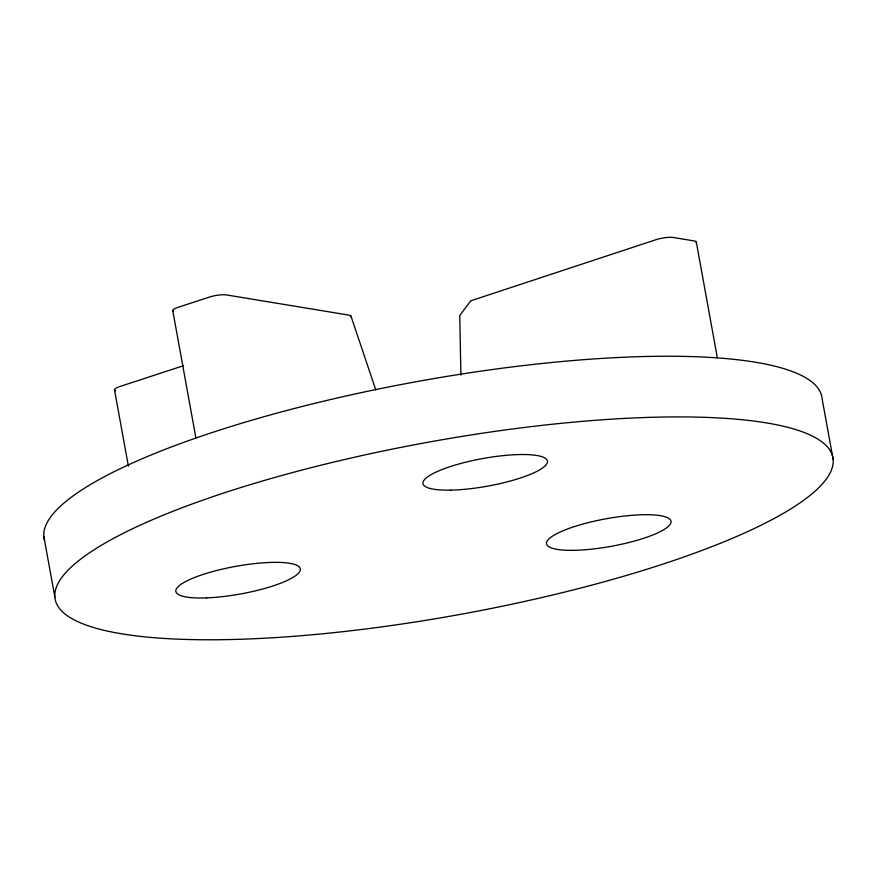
<?xml version="1.0" encoding="UTF-8"?>
<svg xmlns="http://www.w3.org/2000/svg" width="877" height="877" viewBox="0 0 877 877"><rect width="100%" height="100%" fill="white"/><g stroke="black" fill="none" stroke-linecap="round" stroke-linejoin="round"><path stroke-width="1.32" d="M350.877 317.003L350.964 316.049L348.805 315.106L226.441 294.924A12.651 2.806 -10.3 0 0 209.143 297.15L178.206 307.279A12.651 2.806 -10.3 0 0 173.218 311.28M460.907 375.213L459.734 315.501L470.752 300.811L655.974 239.706A12.651 2.806 -10.3 0 1 673.273 237.492L694.222 240.945A12.651 2.806 -10.3 0 1 696.141 242.743M183.622 365.654L119.952 386.494A12.651 2.806 -10.3 0 0 115.654 390.791M350.964 316.049L375.794 389.958M833.15 459.493A395.264 87.568 -10.3 0 0 242.94 486.888A395.264 87.568 -10.3 0 0 255.952 638.653A395.264 87.568 -10.3 0 0 833.15 459.493L822.122 398.816A395.264 87.568 -10.3 0 0 416.75 381.616A395.264 87.568 -10.3 0 0 44.574 540.385M696.349 242.26L717.331 357.706M172.736 310.48L195.922 438.007M114.481 389.695L128.393 466.213M43.85 536.527L54.878 597.204M571.431 550.35A63.243 14.01 -10.3 0 0 670.598 523.547A63.243 14.01 -10.3 0 0 584.279 523.668A63.243 14.01 -10.3 0 0 571.431 550.35M206.588 597.884A63.243 14.01 -10.3 0 0 300.34 569.524A63.243 14.01 -10.3 0 0 207.257 573.13A63.243 14.01 -10.3 0 0 206.588 597.884M450.745 490.133A63.243 14.01 -10.3 0 0 547.358 462.508A63.243 14.01 -10.3 0 0 457.52 464.372A63.243 14.01 -10.3 0 0 450.745 490.133"/></g></svg>
